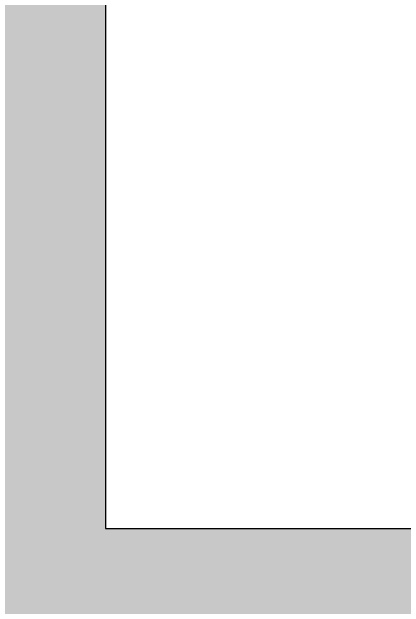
# Model space of a CAD drawing. Header units: millimetres. Extents: x 989.2 to 1073.6, y 1022.3 to 1081.3.
# Drawn here: x 1034.92 to 1035.295, y 1073.775 to 1074.344 of the extents above; entities that cross this region are included whole.
import ezdxf

# ---------------------------------------------------------------- set-up
doc = ezdxf.new("R2010")
doc.units = ezdxf.units.MM
doc.layers.add('ALVENARIA', color=4, linetype='Continuous')
doc.layers.add('HACHURA', color=253, linetype='Continuous')

msp = doc.modelspace()

# ---------------------------------------------------------------- hatches: boundary and pattern name
at = {"layer": 'HACHURA', "ltscale": 0.05}
h = msp.add_hatch(color=256, dxfattribs=at)
h.dxf.hatch_style = 1
h.paths.add_polyline_path([(1035.95966, 1078.59963), (1034.75966, 1078.59963), (1034.75966, 1077.39963), (1035.45966, 1077.39963), (1035.45966, 1077.64963), (1035.70966, 1077.64963), (1035.70966, 1077.89963), (1035.95966, 1077.89963)])
h.paths.add_polyline_path([(1037.25966, 1078.34963), (1039.50966, 1078.34963), (1039.50966, 1078.19963), (1039.70966, 1078.19963), (1047.75966, 1078.19963), (1047.75966, 1070.79963), (1048.15966, 1070.79963), (1048.15966, 1078.59963), (1036.95966, 1078.59963), (1036.95966, 1077.39963), (1037.25966, 1077.39963)])
h.paths.add_polyline_path([(1035.95966, 1076.39963), (1034.75966, 1076.39963), (1034.75966, 1070.74963), (1038.65966, 1070.74963), (1038.65966, 1070.94963), (1037.55966, 1070.94963), (1037.55966, 1073.64963), (1039.70966, 1073.64963), (1039.70966, 1077.39963), (1038.90966, 1077.39963), (1038.90966, 1077.19963), (1039.50966, 1077.19963), (1039.50966, 1074.44963), (1038.90966, 1074.44963), (1038.90966, 1073.84963), (1035.00966, 1073.84963), (1035.00966, 1076.09963), (1035.95966, 1076.09963)])
h.paths.add_polyline_path([(1037.45966, 1073.64963), (1037.45966, 1070.94963), (1035.15966, 1070.94963), (1035.15966, 1073.64963)], flags=16)
h.paths.add_polyline_path([(1036.95966, 1065.64963), (1035.15966, 1065.64963), (1035.15966, 1067.44963), (1034.75966, 1067.44963), (1034.75966, 1065.24963), (1036.95966, 1065.24963)])
h.paths.add_polyline_path([(1048.15966, 1068.19963), (1047.75966, 1068.19963), (1047.75966, 1065.64963), (1045.20966, 1065.64963), (1045.20966, 1065.24963), (1048.15966, 1065.24963)])

# ---------------------------------------------------------------- linework, layer by layer
at = {"layer": 'ALVENARIA'}
msp.add_line((1035.00966, 1076.09963), (1035.00966, 1073.84963), dxfattribs=at)
at = {"layer": 'ALVENARIA', "ltscale": 0.05}
msp.add_line((1035.00966, 1073.84963), (1038.90966, 1073.84963), dxfattribs=at)

doc.saveas('drawing.dxf')
